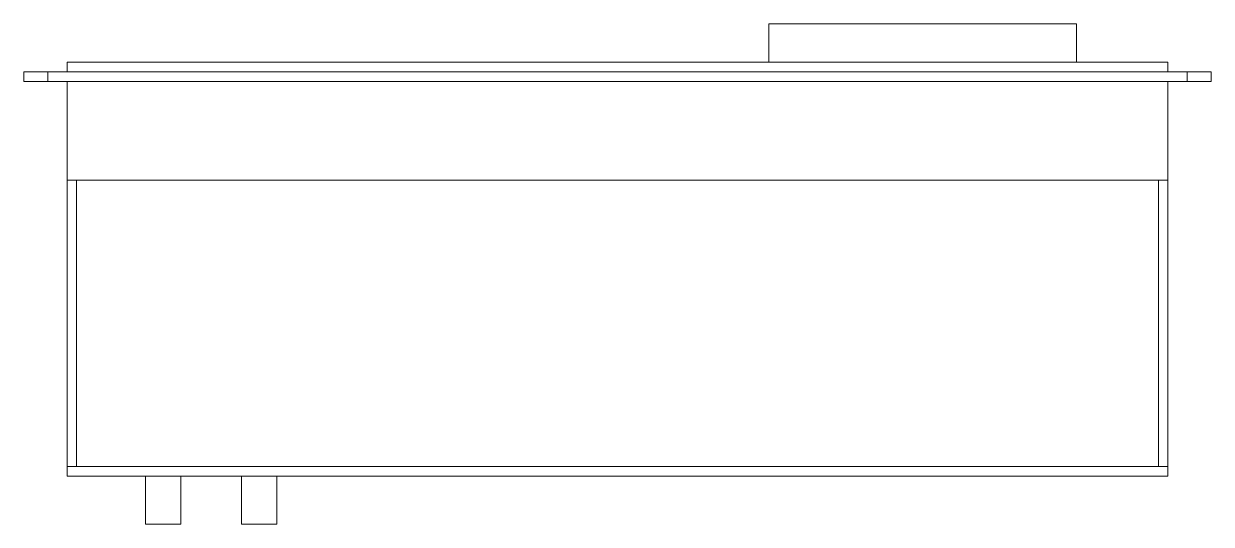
# Model space of a CAD drawing. Header units: millimetres. Extents: x -22 to 472, y -184 to 24.
import ezdxf

# ---------------------------------------------------------------- set-up
doc = ezdxf.new("R2010")
doc.units = ezdxf.units.MM

msp = doc.modelspace()

# ---------------------------------------------------------------- linework, layer by layer
at = {"color": 7, "linetype": 'Continuous', "lineweight": 15}
for p, q in [((288, 24), (288, 8)), ((288, 24), (416, 24)), ((416, 8), (416, 24)), ((-4, 8), (-4, 4)), ((-4, 8), (454, 8)), ((454, 8), (454, 4)), ((-22, 4), (472, 4)), ((-22, 0), (-22, 4)), ((-22, 0), (472, 0)), ((-12, 4), (-12, 0)), ((-4, -164), (-4, 0)), ((454, -164), (454, 0)), ((462, 0), (462, 4)), ((472, 4), (472, 0)), ((454, -40.992124), (-4, -40.992124)), ((0, -40.992124), (0, -160)), ((450, -40.992124), (450, -160)), ((454, -160), (-4, -160)), ((454, -164), (-4, -164)), ((28.65, -164), (28.65, -184)), ((43.35, -184), (43.35, -164)), ((68.65, -164), (68.65, -184)), ((83.35, -184), (83.35, -164)), ((43.35, -184), (28.65, -184)), ((83.35, -184), (68.65, -184))]:
    msp.add_line(p, q, dxfattribs=at)

doc.saveas('drawing.dxf')
